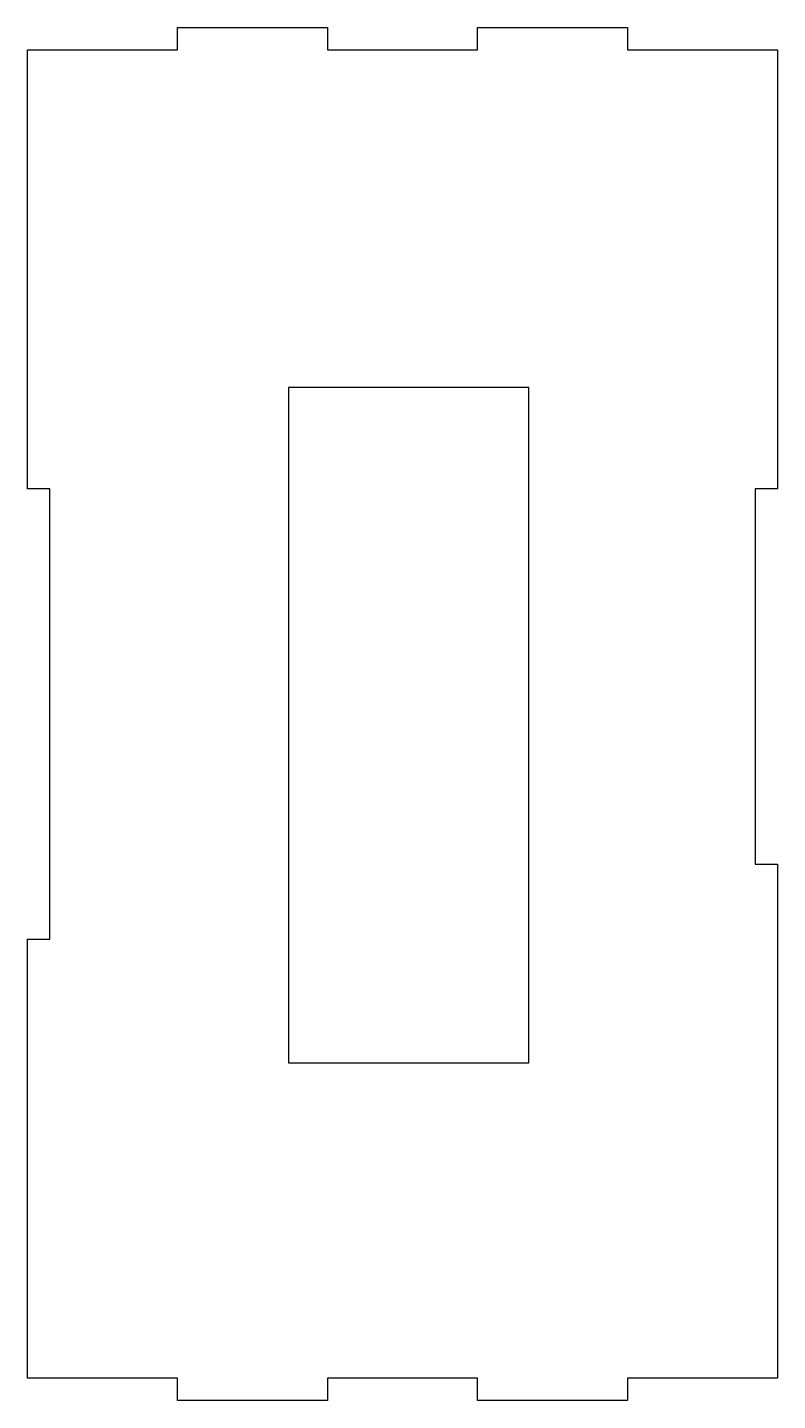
# Model space of a CAD drawing. Header units: millimetres. Extents: x -161 to -61, y -231 to -48.
import ezdxf

# ---------------------------------------------------------------- set-up
doc = ezdxf.new("R2010")
doc.units = ezdxf.units.MM
doc.layers.get('0').update_dxf_attribs({"linetype": 'CONTINUOUS'})

msp = doc.modelspace()

# ---------------------------------------------------------------- linework, layer by layer
for points in [[(-64.27, -109.5), (-64.27, -159.5), (-61.27, -159.5), (-61.27, -228), (-81.27, -228), (-81.27, -231), (-101.27, -231), (-101.27, -228), (-121.27, -228), (-121.27, -231), (-141.27, -231), (-141.27, -228), (-161.27, -228), (-161.27, -169.5), (-158.27, -169.5), (-158.27, -109.5), (-161.27, -109.5), (-161.27, -51), (-141.27, -51), (-141.27, -48), (-121.27, -48), (-121.27, -51), (-101.27, -51), (-101.27, -48), (-81.27, -48), (-81.27, -51), (-61.27, -51), (-61.27, -109.5)], [(-94.45, -186), (-94.45, -96), (-126.45, -96), (-126.45, -186)]]:
    msp.add_lwpolyline(points, close=True)

doc.saveas('drawing.dxf')
